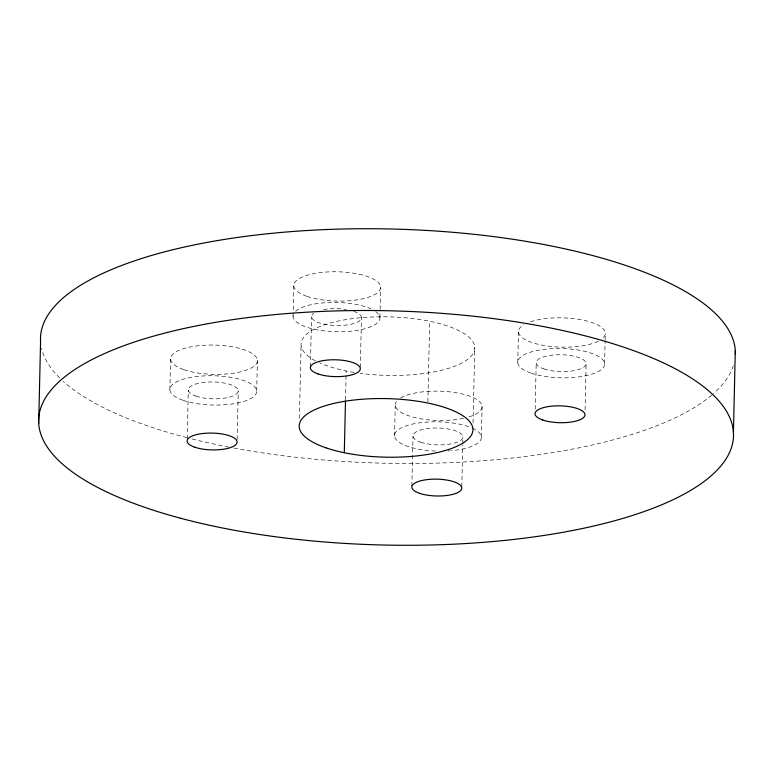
<?xml version="1.0" encoding="UTF-8"?>
<svg xmlns="http://www.w3.org/2000/svg" width="774" height="774" viewBox="0 0 774 774"><rect width="100%" height="100%" fill="white"/><g stroke="black" fill="none" stroke-linecap="round" stroke-linejoin="round"><path stroke-width="0.58" stroke-dasharray="3.87 2.9" d="M169.864 389.844L170.561 359.175M187.211 438.81L188.314 390.077M237.144 439.438L238.257 390.706M256.707 390.938L257.403 360.278M293.075 316.547L293.772 285.877M299.422 418.366L301.086 345.011M310.393 366.702L311.525 316.779M345.504 399.819L346.162 370.959M360.326 367.331L361.458 317.408M379.918 317.65L380.073 310.567M380.102 309.387L380.614 286.98M394.547 435.907L395.243 405.247M411.874 486.072L413.006 436.149M427.867 401.841L429.696 321.268M461.807 486.701L462.746 445.098M462.775 443.908L462.939 436.778M473.049 422.981L474.772 347.216M481.389 437.01L482.086 406.35M517.758 362.609L518.454 331.949M535.163 409.204L536.208 362.851M585.096 409.843L586.15 363.48M604.6 363.712L605.104 341.305M605.133 340.125L605.297 333.052M733.326 365.792A347.536 117.155 1.3 0 1 713.686 393.424M711.79 395.069A347.536 117.155 1.3 0 1 233.525 447.982M228.891 447.091A347.536 117.155 1.3 0 1 191.517 438.819M186.998 437.668A347.536 117.155 1.3 0 1 63.216 381.282M59.753 378.002A347.536 117.155 1.3 0 1 41.535 348.29M353.757 311.361A24.981 8.417 1.3 0 1 356.417 322.574A24.981 8.417 1.3 0 1 323.851 324.103A24.981 8.417 1.3 0 1 313.634 313.238M323.532 309.639A24.981 8.417 1.3 0 1 346.549 309.59M375.767 311.632A43.441 14.648 1.3 0 1 343.675 331.688A43.441 14.648 1.3 0 1 293.317 314.631M295.61 311.322A43.441 14.648 1.3 0 1 329.714 302.489A43.441 14.648 1.3 0 1 370.862 308.836M472.343 428.196A43.441 14.648 1.3 0 1 451.329 450.671M450.129 450.768A43.441 14.648 1.3 0 1 447.943 450.923M435.53 451.039A43.441 14.648 1.3 0 1 399.171 429.106A43.441 14.648 1.3 0 1 471.318 427.751M315.54 360.848A86.882 29.286 1.3 0 1 363.799 317.485A86.882 29.286 1.3 0 1 474.772 348.523A86.882 29.286 1.3 0 1 360.045 373.291M354.105 372.41A86.882 29.286 1.3 0 1 319.652 362.851M530.49 321.742A43.441 14.648 1.3 0 1 585.686 320.726A43.441 14.648 1.3 0 1 601.93 338.964M598.292 341.208A43.441 14.648 1.3 0 1 539.584 344.623A43.441 14.648 1.3 0 1 523.795 324.693M400.584 397.991A43.441 14.648 1.3 0 1 465.474 394.808A43.441 14.648 1.3 0 1 468.028 417.176M463.578 418.299A43.441 14.648 1.3 0 1 414.148 417.389A43.441 14.648 1.3 0 1 396.482 401.464M543.909 368.898A24.981 8.417 1.3 0 0 585.434 365.657A24.981 8.417 1.3 0 0 554.184 354.937A24.981 8.417 1.3 0 0 543.909 368.898M420.708 442.196A24.981 8.417 1.3 0 0 462.233 438.945A24.981 8.417 1.3 0 0 430.983 428.235A24.981 8.417 1.3 0 0 420.708 442.196M196.016 396.133A24.981 8.417 1.3 0 0 237.541 392.882A24.981 8.417 1.3 0 0 206.29 382.163A24.981 8.417 1.3 0 0 196.016 396.133M531.148 373.145A43.441 14.648 1.3 0 0 603.372 367.495A43.441 14.648 1.3 0 0 549.018 348.861A43.441 14.648 1.3 0 0 531.148 373.145M183.254 400.371A43.441 14.648 1.3 0 0 255.478 394.721A43.441 14.648 1.3 0 0 201.124 376.087A43.441 14.648 1.3 0 0 183.254 400.371M307.162 296.403A43.441 14.648 1.3 0 0 379.376 290.753A43.441 14.648 1.3 0 0 325.022 272.119A43.441 14.648 1.3 0 0 307.162 296.403M183.951 369.701A43.441 14.648 1.3 0 0 256.175 364.051A43.441 14.648 1.3 0 0 201.821 345.417A43.441 14.648 1.3 0 0 183.951 369.701"/><path stroke-width="1.16" d="M38.7 423.484L40.558 341.702A347.536 117.155 1.3 0 1 385.52 228.881A347.536 117.155 1.3 0 1 735.377 354.057M344.304 452.732L345.485 401.019M733.442 432.298L735.3 350.516M180.671 518.27A347.536 117.155 1.3 0 0 731.469 447.566A347.536 117.155 1.3 0 0 246.074 317.824A347.536 117.155 1.3 0 0 180.671 518.27M326.018 447.846A86.882 29.286 1.3 0 0 470.447 436.546A86.882 29.286 1.3 0 0 361.748 399.278A86.882 29.286 1.3 0 0 326.018 447.846M542.748 420.011A24.981 8.417 1.3 0 0 584.273 416.76A24.981 8.417 1.3 0 0 553.023 406.05A24.981 8.417 1.3 0 0 542.748 420.011M419.547 493.309A24.981 8.417 1.3 0 0 461.072 490.058A24.981 8.417 1.3 0 0 429.822 479.348A24.981 8.417 1.3 0 0 419.547 493.309M318.066 373.939A24.981 8.417 1.3 0 0 359.591 370.698A24.981 8.417 1.3 0 0 328.34 359.978A24.981 8.417 1.3 0 0 318.066 373.939M194.864 447.237A24.981 8.417 1.3 0 0 236.389 443.986A24.981 8.417 1.3 0 0 205.129 433.276A24.981 8.417 1.3 0 0 194.864 447.237"/></g></svg>
